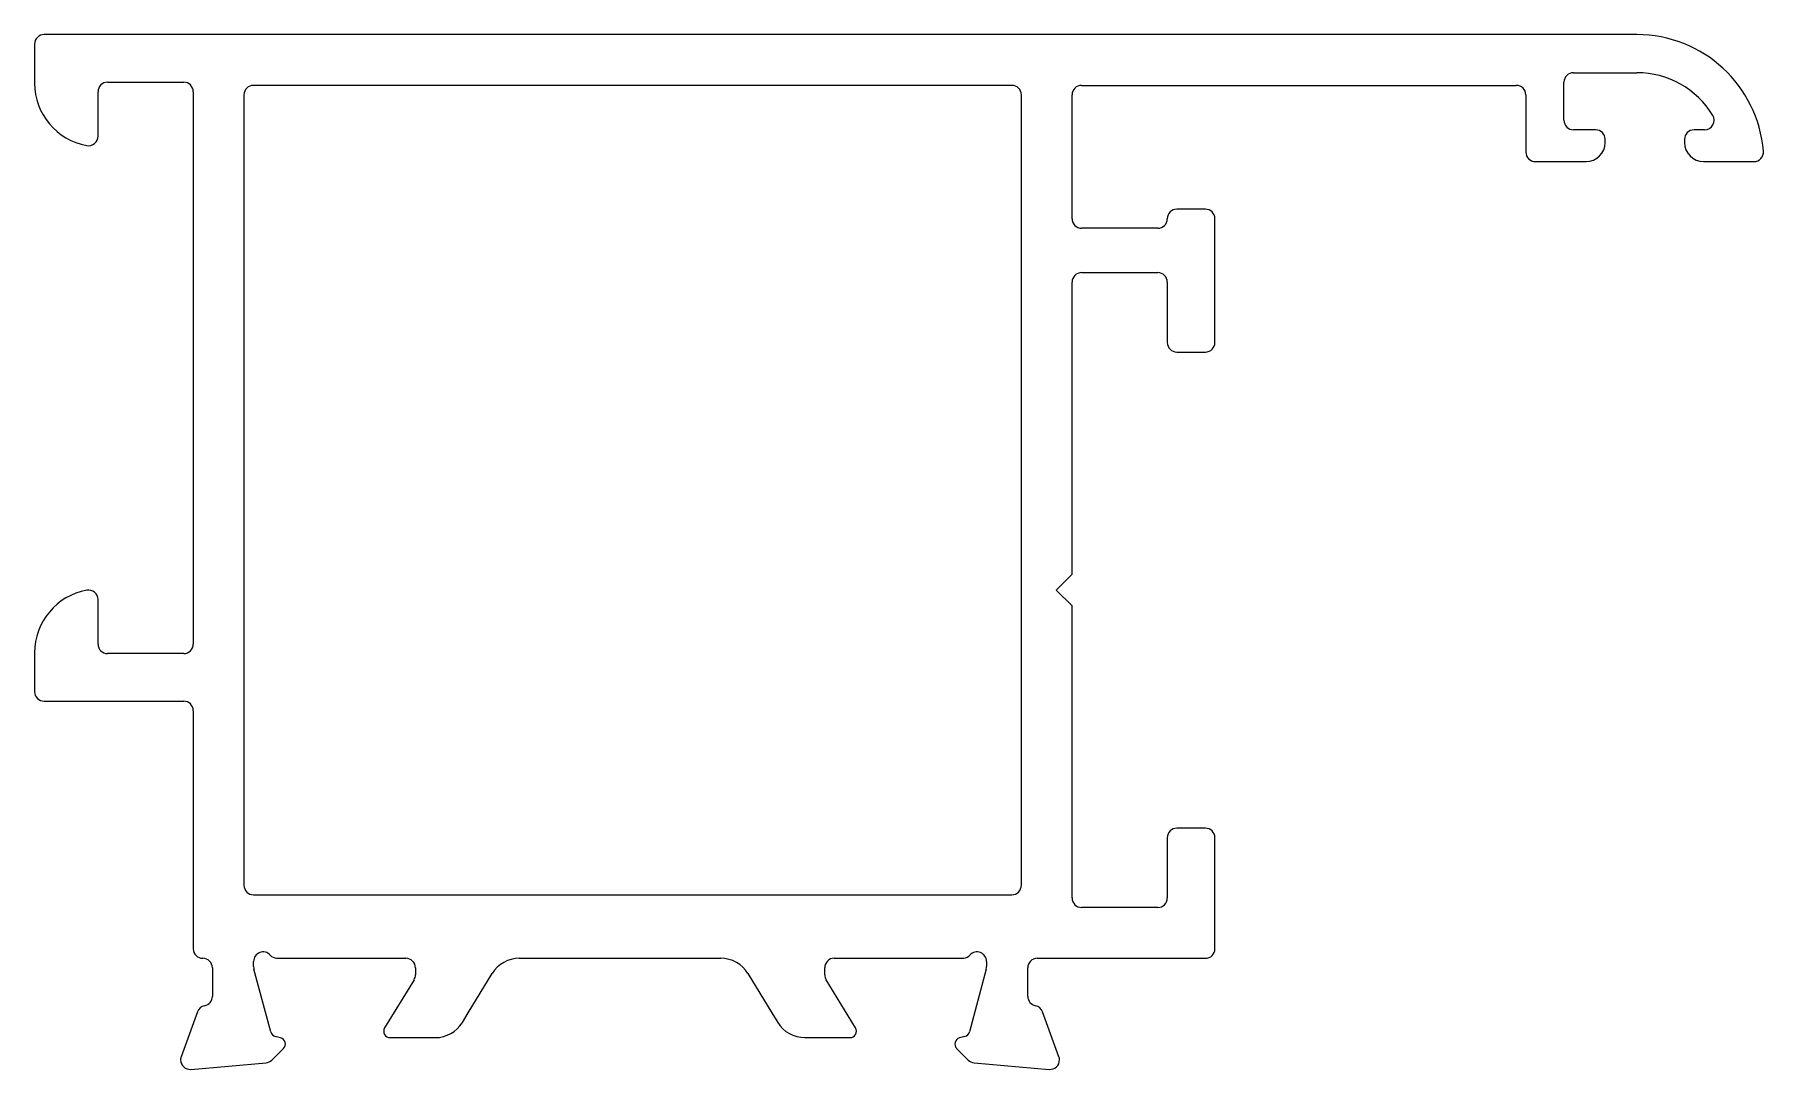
# Model space of a CAD drawing. Extents: x 667 to 721.5, y 752.6 to 785.2.
import ezdxf

# ---------------------------------------------------------------- set-up
doc = ezdxf.new("R2010")
doc.units = 0
doc.layers.get('0').update_dxf_attribs({"linetype": 'CONTINUOUS'})

msp = doc.modelspace()

# ---------------------------------------------------------------- linework, layer by layer
at = {"color": 0}
for p, q in [((717.49, 785.191), (667.29, 785.191)), ((666.99, 784.891), (666.99, 783.664)), ((669.29, 783.691), (671.69, 783.691)), ((697.79, 783.591), (673.89, 783.591)), ((699.99, 783.591), (713.69, 783.591)), ((715.19, 782.491), (715.19, 783.691)), ((715.49, 783.991), (717.49, 783.991)), ((668.99, 781.991), (668.99, 783.391)), ((671.99, 783.391), (671.99, 765.991)), ((673.59, 783.291), (673.59, 758.391)), ((698.09, 758.391), (698.09, 783.291)), ((699.69, 779.391), (699.69, 783.291)), ((713.99, 783.291), (713.99, 781.491)), ((716.19, 782.191), (715.49, 782.191)), ((719.625, 782.191), (719.29, 782.191)), ((716.49, 781.791), (716.49, 781.891)), ((718.99, 781.891), (718.99, 781.791)), ((714.29, 781.191), (715.89, 781.191)), ((719.59, 781.191), (721.178, 781.191)), ((703.89, 779.691), (702.99, 779.691)), ((704.19, 775.491), (704.19, 779.391)), ((702.39, 779.091), (699.99, 779.091)), ((699.99, 777.691), (702.39, 777.691)), ((699.69, 768.191), (699.69, 777.391)), ((702.69, 777.391), (702.69, 775.491)), ((702.99, 775.191), (703.89, 775.191)), ((699.19, 767.691), (699.69, 768.191)), ((668.99, 765.991), (668.99, 767.391)), ((699.69, 767.191), (699.19, 767.691)), ((699.69, 757.991), (699.69, 767.191)), ((666.99, 765.717), (666.99, 764.491)), ((671.69, 765.691), (669.29, 765.691)), ((667.29, 764.191), (671.69, 764.191)), ((671.99, 763.891), (671.99, 756.391)), ((703.89, 760.191), (702.99, 760.191)), ((702.69, 759.891), (702.69, 757.991)), ((704.19, 756.391), (704.19, 759.891)), ((673.89, 758.091), (697.79, 758.091)), ((702.39, 757.691), (699.99, 757.691)), ((672.29, 756.091), (672.293, 756.091)), ((672.593, 755.791), (672.593, 754.891)), ((673.893, 755.83), (673.893, 755.991)), ((674.434, 753.771), (673.903, 755.753)), ((674.619, 756.091), (678.693, 756.091)), ((678.993, 755.791), (678.993, 755.57)), ((682.266, 756.091), (688.62, 756.091)), ((691.893, 755.572), (691.893, 755.793)), ((692.193, 756.093), (696.279, 756.093)), ((696.983, 755.753), (696.452, 753.771)), ((696.993, 755.991), (696.993, 755.83)), ((698.293, 754.891), (698.293, 755.791)), ((698.593, 756.091), (703.89, 756.091)), ((678.949, 755.414), (678.022, 753.896)), ((680.656, 754.372), (681.413, 755.612)), ((689.474, 755.612), (690.23, 754.373)), ((692.864, 753.897), (691.937, 755.415)), ((672.125, 754.404), (671.61, 752.991)), ((680.472, 754.07), (680.656, 754.372)), ((690.23, 754.373), (690.414, 754.072)), ((699.275, 752.991), (698.761, 754.404)), ((674.745, 753.584), (674.576, 753.629)), ((678.193, 753.591), (679.618, 753.591)), ((691.267, 753.593), (692.693, 753.593)), ((696.31, 753.629), (696.141, 753.584)), ((674.471, 752.885), (674.834, 753.249)), ((696.051, 753.249), (696.415, 752.885)), ((671.919, 752.592), (674.285, 752.799)), ((696.601, 752.799), (698.967, 752.592))]:
    msp.add_line(p, q, dxfattribs=at)
for centre, radius, start, end in [((667.29, 784.891), 0.3, 90, 180), ((717.49, 781.191), 4, 4.6507, 90), ((668.99, 783.664), 2, 180, 259.8358), ((669.29, 783.391), 0.3, 90, 180), ((671.69, 783.391), 0.3, 0, 90), ((673.89, 783.291), 0.3, 90, 180), ((697.79, 783.291), 0.3, 0, 90), ((699.99, 783.291), 0.3, 90, 180), ((713.69, 783.291), 0.3, 0, 90), ((715.49, 783.691), 0.3, 90, 180), ((717.49, 781.191), 2.8, 31.3323, 90), ((715.49, 782.491), 0.3, 180, 270), ((719.625, 782.491), 0.3, 270, 31.3323), ((668.69, 781.991), 0.3, 259.8358, 360), ((716.19, 781.891), 0.3, 0, 90), ((719.29, 781.891), 0.3, 90, 180), ((714.29, 781.491), 0.3, 180, 270), ((715.89, 781.791), 0.6, 270, 360), ((719.59, 781.791), 0.6, 180, 270), ((721.178, 781.491), 0.3, 270, 4.6507), ((699.99, 779.391), 0.3, 180, 270), ((702.39, 779.391), 0.3, 270, 0), ((702.99, 779.391), 0.3, 90, 180), ((703.89, 779.391), 0.3, 0, 90), ((699.99, 777.391), 0.3, 90, 180), ((702.39, 777.391), 0.3, 0, 90), ((702.99, 775.491), 0.3, 180, 270), ((703.89, 775.491), 0.3, 270, 0), ((668.99, 765.717), 2, 100.1642, 180), ((668.69, 767.391), 0.3, 360, 100.1642), ((669.29, 765.991), 0.3, 180, 270), ((671.69, 765.991), 0.3, 270, 0), ((667.29, 764.491), 0.3, 180, 270), ((671.69, 763.891), 0.3, 360, 90), ((702.99, 759.891), 0.3, 90, 180), ((703.89, 759.891), 0.3, 0, 90), ((673.89, 758.391), 0.3, 180, 270), ((697.79, 758.391), 0.3, 270, 0), ((699.99, 757.991), 0.3, 180, 270), ((702.39, 757.991), 0.3, 270, 0), ((672.29, 756.391), 0.3, 180, 270), ((703.89, 756.391), 0.3, 270, 0), ((672.293, 755.791), 0.3, 0, 90), ((674.193, 755.991), 0.3, 41.8103, 180), ((674.193, 755.83), 0.3, 180, 195), ((674.64, 756.391), 0.3, 221.8103, 265.9999), ((678.693, 755.791), 0.3, 360, 90), ((682.266, 755.091), 1, 90, 148.6), ((688.62, 755.091), 1, 31.4, 90), ((692.193, 755.793), 0.3, 90, 180), ((696.246, 756.391), 0.3, 276.4243, 318.1897), ((696.693, 755.991), 0.3, 360, 138.1897), ((696.693, 755.83), 0.3, 345, 360), ((698.593, 755.791), 0.3, 90, 180), ((678.693, 755.57), 0.3, 328.6045, 360), ((692.193, 755.572), 0.3, 180, 211.3955), ((672.293, 754.891), 0.3, 280.9043, 0), ((698.593, 754.891), 0.3, 180, 259.0957), ((672.406, 754.301), 0.3, 100.9043, 160), ((698.479, 754.301), 0.3, 20, 79.0957), ((674.627, 753.822), 0.2, 195, 255), ((674.693, 753.391), 0.2, 315, 75), ((678.193, 753.791), 0.2, 148.6045, 270), ((679.618, 754.591), 1, 270, 328.6045), ((691.267, 754.593), 1, 211.3955, 270), ((692.693, 753.793), 0.2, 270, 31.3955), ((696.193, 753.391), 0.2, 105, 225), ((696.258, 753.822), 0.2, 285, 345), ((671.874, 752.894), 0.281, 159.7197, 180.664), ((671.893, 752.891), 0.3, 180, 275), ((674.258, 753.098), 0.3, 275, 315), ((696.627, 753.098), 0.3, 225, 265), ((698.993, 752.891), 0.3, 265, 360), ((699.012, 752.894), 0.281, 359.336, 20.2803)]:
    msp.add_arc(centre, radius, start, end, dxfattribs=at)

doc.saveas('drawing.dxf')
